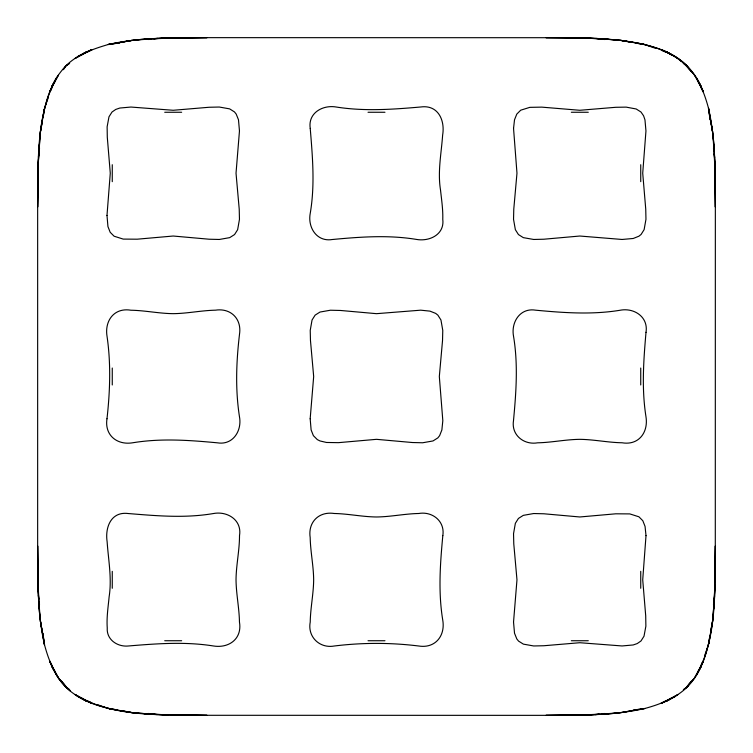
<?xml version="1.0" encoding="UTF-8"?>
<svg xmlns="http://www.w3.org/2000/svg" width="753" height="753" viewBox="0 0 753 753"><rect width="100%" height="100%" fill="white"/><g stroke="black" fill="none" stroke-linecap="round" stroke-linejoin="round"><path stroke-width="1.13" d="M50.771 89.993L49.566 91.922L58.292 75.244L52.164 86.068L56.569 77.747C35.071 117.11 38.582 163.721 37.65 207.075L37.65 545.925C37.819 578.925 37.132 612.34 44.493 644.728C49.585 663.817 57.906 683.62 75.244 694.708C91.941 706.258 112.583 709.59 132.217 712.639L154.996 714.484L185.953 715.294L545.925 715.35C578.925 715.181 612.34 715.868 644.728 708.507C663.854 703.349 683.583 695.141 694.727 677.775C706.21 661.03 709.608 640.436 712.639 620.783L714.484 598.004L715.294 567.047L715.35 207.075C715.181 174.075 715.868 140.66 708.507 108.272C703.415 89.183 695.094 69.38 677.756 58.292C661.059 46.742 640.417 43.41 620.783 40.361L598.004 38.516L567.047 37.706L207.075 37.65C174.075 37.819 140.66 37.132 108.272 44.493C91.235 49.519 73.239 55.835 61.915 70.396C47.618 87.668 43.589 110.691 40.361 132.217L38.092 165.161L37.65 207.075L38.036 172.173M702.229 663.007L703.434 661.078L696.431 675.253C718.08 636.04 714.305 589.175 715.35 545.925L714.964 580.827M112.263 181.661L112.263 164.719M112.263 384.971L112.263 368.029M112.263 588.281L112.263 571.339M640.737 164.719L640.737 181.661M640.737 368.029L640.737 384.971M640.737 571.339L640.737 588.281M38.121 168.728L39.137 145.028M713.863 607.972L714.879 584.272M37.744 181.878L38.026 171.317M38.121 167.797L38.761 152.69M714.239 600.31L714.879 585.203M714.974 581.683L715.256 571.122M38.94 150.412L40.361 132.217L42.413 121.468M710.587 631.532L712.639 620.783L714.06 602.588M38.403 157.245L38.827 153.81M39.1 151.513L39.523 148.087M43.589 114.88L44.286 109.157L48.427 97.081M704.573 655.919L708.714 643.843L709.411 638.12M713.477 604.913L713.9 601.487M714.173 599.19L714.597 595.755M40.361 132.217L44.286 109.157M708.714 643.843L712.639 620.783M51.345 89.428L52.578 85.014L55.242 81.183M697.758 671.817L700.422 667.986L701.655 663.572M50.319 91.593L52.578 85.014M700.422 667.986L702.681 661.407M703.434 661.078L694.727 677.775L686.811 686.811L694.727 677.775L700.864 666.951M64.071 68.777L65.888 65.888L69.643 63.261M688.929 684.223L687.113 687.113L683.357 689.739M63.224 69.709L65.888 65.888L68.777 64.071M691.103 681.371L687.113 687.113L684.223 688.929M80.891 55.383L84.647 52.757L91.922 49.566L89.993 50.771M663.007 702.229L661.078 703.434L668.353 700.243L672.109 697.617M86.03 52.183L75.225 58.301L91.922 49.566L77.747 56.569L86.03 52.183M666.97 700.817L677.775 694.699L661.078 703.434L675.253 696.431L666.97 700.817M84.647 52.757L87.988 51.816M121.431 42.432C136.651 38.798 152.577 38.695 168.173 38.102M631.569 710.568C616.349 714.202 600.423 714.305 584.827 714.898M665.012 701.184L668.353 700.243M108.074 44.54L131.944 40.389L150.685 38.93M131.944 40.389L108.272 44.493L115.171 43.646M117.468 43.363L119.774 43.072M148.52 39.514L150.816 39.231M154.261 38.808L167.881 38.139M585.119 714.861L598.739 714.192M602.184 713.769L604.48 713.486M633.226 709.928L635.532 709.637M637.829 709.354L644.728 708.507L621.056 712.611L602.315 714.07M153.028 38.742L157.716 38.384M595.284 714.616L599.972 714.258M145.028 39.137L165.161 38.092L207.075 37.65L172.399 38.026M607.972 713.863L587.839 714.908L545.925 715.35L580.601 714.974M171.665 38.017L182.122 37.744M570.878 715.256L581.335 714.983M181.661 112.263L164.719 112.263M384.971 112.263L368.029 112.263M588.281 112.263L571.339 112.263M164.719 640.737L181.661 640.737M368.029 640.737L384.971 640.737M571.339 640.737L588.281 640.737M691.056 71.516C680.627 55.637 661.322 49.001 643.843 44.286C611.709 37.311 578.624 37.791 545.925 37.65L580.827 38.036M89.993 702.229L91.922 703.434L75.244 694.708C114.654 718.39 162.893 714.23 207.075 715.35L172.173 714.964M584.272 38.121L607.972 39.137M145.028 713.863L168.728 714.879M571.122 37.744L581.683 38.026M585.203 38.121L600.31 38.761M152.69 714.239L167.797 714.879M171.317 714.974L181.878 715.256M602.588 38.94L620.783 40.361L631.532 42.413M121.468 710.587L132.217 712.639L150.412 714.06M595.755 38.403L599.19 38.827M601.487 39.1L604.913 39.523M638.12 43.589L643.843 44.286L655.919 48.427M97.081 704.573L109.157 708.714L114.88 709.411M148.087 713.477L151.513 713.9M153.81 714.173L157.245 714.597M620.783 40.361L643.843 44.286M109.157 708.714L132.217 712.639M663.572 51.345L667.986 52.578L671.817 55.242M81.183 697.758L85.014 700.422L89.428 701.655M661.407 50.319L667.986 52.578M85.014 700.422L91.593 702.681M663.007 50.771L661.078 49.566L675.253 56.569M661.078 49.566C678.237 56.343 693.033 69.163 700.845 86.021L696.431 77.747L703.434 91.922L702.229 89.993M77.747 696.431L86.068 700.836L75.244 694.708M666.951 52.136L677.775 58.273L681.06 61.153M684.223 64.071L687.113 65.888L688.929 68.777M68.777 688.929C60.974 683.865 56.4 675.008 52.183 666.97L58.282 677.794L66.189 686.811L58.282 677.794L49.566 661.078L50.771 663.007M683.291 63.224L687.113 65.888M69.709 689.776L65.888 687.113L61.944 681.484M685.164 64.749L694.718 75.206L703.434 91.922L700.243 84.647L697.617 80.891M70.396 691.085L65.888 687.113L64.071 684.223M56.569 675.253L49.566 661.078L52.757 668.353L55.383 672.109M700.243 84.647L701.184 87.988M710.568 121.431C714.202 136.651 714.305 152.577 714.898 168.173M42.432 631.569C38.798 616.349 38.695 600.423 38.102 584.827M51.816 665.012L52.757 668.353M708.46 108.074L712.611 131.944L714.07 150.685M38.93 602.315L40.389 621.056L44.54 644.926M712.611 131.944L708.507 108.272L709.354 115.171M40.389 621.056L44.493 644.728L43.646 637.829M709.637 117.468L709.928 119.774M713.486 148.52L713.769 150.816M714.192 154.261L714.861 167.881M38.139 585.119L38.808 598.739M39.231 602.184L39.514 604.48M43.072 633.226L43.363 635.532M714.258 153.028L714.616 157.716M38.384 595.284L38.742 599.972M713.863 145.028L714.908 165.161L715.35 207.075L714.974 172.399M39.137 607.972L38.092 587.839L37.65 545.925L38.026 580.601M714.983 171.665L715.256 182.122M37.744 570.878L38.017 581.335M106.992 418.753C104.356 435.262 117.204 445.531 133.027 442.726C161.142 438.133 189.219 440.185 217.372 442.82C232.978 445.456 242.155 430.65 239.454 416.663C235.218 389.197 236.263 361.732 239.51 334.247C241.873 318.877 230.813 307.817 215.443 310.18C201.296 310.471 187.346 313.521 173.19 313.662C159.034 313.512 145.084 310.471 130.937 310.227C114.117 307.365 104.488 320.825 107.039 336.337C111.039 363.803 110.042 391.268 106.992 418.753M106.992 215.443L107.943 226.587L110.183 232.272L114.098 236.207L123.21 239.096L137.225 239.19L173.19 236.028L209.155 239.219L219.321 239.463L229.693 237.637L234.559 234.559L237.637 229.693L239.463 219.321L239.219 209.155L236.028 173.19L239.463 130.937L238.485 119.783L236.207 114.098L234.465 111.915L229.637 108.874L219.311 107.039L209.155 107.255L173.19 110.277L130.937 107.048L119.821 108.037L115.783 109.42L112.018 112.018L108.987 116.79L107.124 126.805L107.293 137.225L110.277 173.19L106.992 215.443M646.008 332.327C643.561 360.471 641.547 388.548 645.961 416.663C648.512 432.175 638.883 445.635 622.063 442.773C607.916 442.529 593.966 439.488 579.81 439.338C565.654 439.479 551.704 442.529 537.557 442.82C523.947 445.202 511.155 435.055 513.49 420.682C516.116 392.529 518.224 364.452 513.546 336.337C510.845 322.35 520.022 307.544 535.628 310.18C563.781 312.815 591.858 314.867 619.973 310.274C633.998 307.45 648.54 316.919 646.008 332.327M646.008 535.637L642.723 579.81L645.707 615.775L645.876 626.195L644.013 636.21L640.982 640.982L637.217 643.58L633.179 644.963L622.063 645.952L579.81 642.723L543.845 645.745L533.689 645.961L523.363 644.126L518.535 641.085L516.793 638.902L514.515 633.217L513.537 622.063L516.972 579.81L513.781 543.845L513.537 533.679L515.363 523.307L518.44 518.44L523.307 515.363L533.679 513.537L543.845 513.781L579.81 516.972L615.775 513.81L629.79 513.904L638.902 516.793L642.817 520.728L645.057 526.413L646.008 535.637M239.51 535.628C239.529 550.434 236.16 565.014 236.028 579.81C236.178 593.966 239.219 607.916 239.463 622.063C242.325 638.883 228.865 648.512 213.353 645.961C185.191 641.509 157.066 643.608 128.876 645.942C117.929 647.288 106.408 639.975 107.246 627.983C106.502 617.545 108.14 607.125 109.138 596.753C112.009 578.389 108.376 560.053 107.133 541.746C104.931 527.458 110.973 511.183 128.415 513.546C156.888 515.861 184.89 518.384 213.353 513.546C227.34 510.845 242.146 520.022 239.51 535.628M310.236 128.415C312.551 156.888 315.074 184.89 310.236 213.353C307.535 227.34 316.712 242.146 332.318 239.51C360.471 236.884 388.548 234.776 416.663 239.454C429.596 241.666 444.712 234.447 442.773 219.321C443.075 209.541 441.578 199.827 440.533 190.132C437.512 171.769 441.343 153.433 442.632 135.126C445.164 120.254 438.105 104.526 420.673 106.992C392.529 109.439 364.452 111.453 336.337 107.039C322.811 104.601 307.798 112.922 310.236 128.415M310.18 418.753L311.121 429.925L313.38 435.658L317.342 439.62L319.997 440.947L326.51 442.472L338.436 442.66L376.5 439.328L412.465 442.529L422.631 442.773L433.003 440.947L437.87 437.87L439.62 435.658L441.879 429.925L442.82 420.682L439.328 376.5L442.529 340.535L442.773 330.369L440.947 319.997L437.87 315.131L435.658 313.38L429.925 311.121L420.682 310.18L376.5 313.672L340.535 310.471L330.369 310.227L319.997 312.053L315.131 315.131L312.053 319.997L310.227 330.369L310.471 340.535L313.672 376.5L310.18 418.753M442.82 535.628C440.185 563.781 438.133 591.858 442.726 619.973C445.531 635.796 435.262 648.644 418.753 646.008C390.572 642.535 362.428 642.535 334.247 646.008C319.696 648.672 307.346 636.859 310.227 622.063C310.471 607.916 313.512 593.966 313.662 579.81C313.521 565.654 310.471 551.704 310.18 537.557C307.817 522.187 318.877 511.127 334.247 513.49C348.394 513.781 362.344 516.831 376.5 516.982C390.656 516.831 404.606 513.781 418.753 513.49C432.363 511.108 445.155 521.255 442.82 535.628M513.546 128.415L516.972 173.19L513.781 209.155L513.537 219.321L515.363 229.693L518.44 234.559L523.307 237.637L533.679 239.463L543.845 239.219L579.81 236.028L622.063 239.463L633.217 238.485L638.902 236.207L641.085 234.465L644.126 229.637L645.961 219.311L645.745 209.155L642.723 173.19L645.952 130.937L644.963 119.821L643.58 115.783L640.982 112.018L636.21 108.987L626.195 107.124L615.775 107.293L579.81 110.277L541.746 107.133L529.839 107.35L520.728 110.183L516.793 114.098L514.515 119.783L513.546 128.415"/></g></svg>
